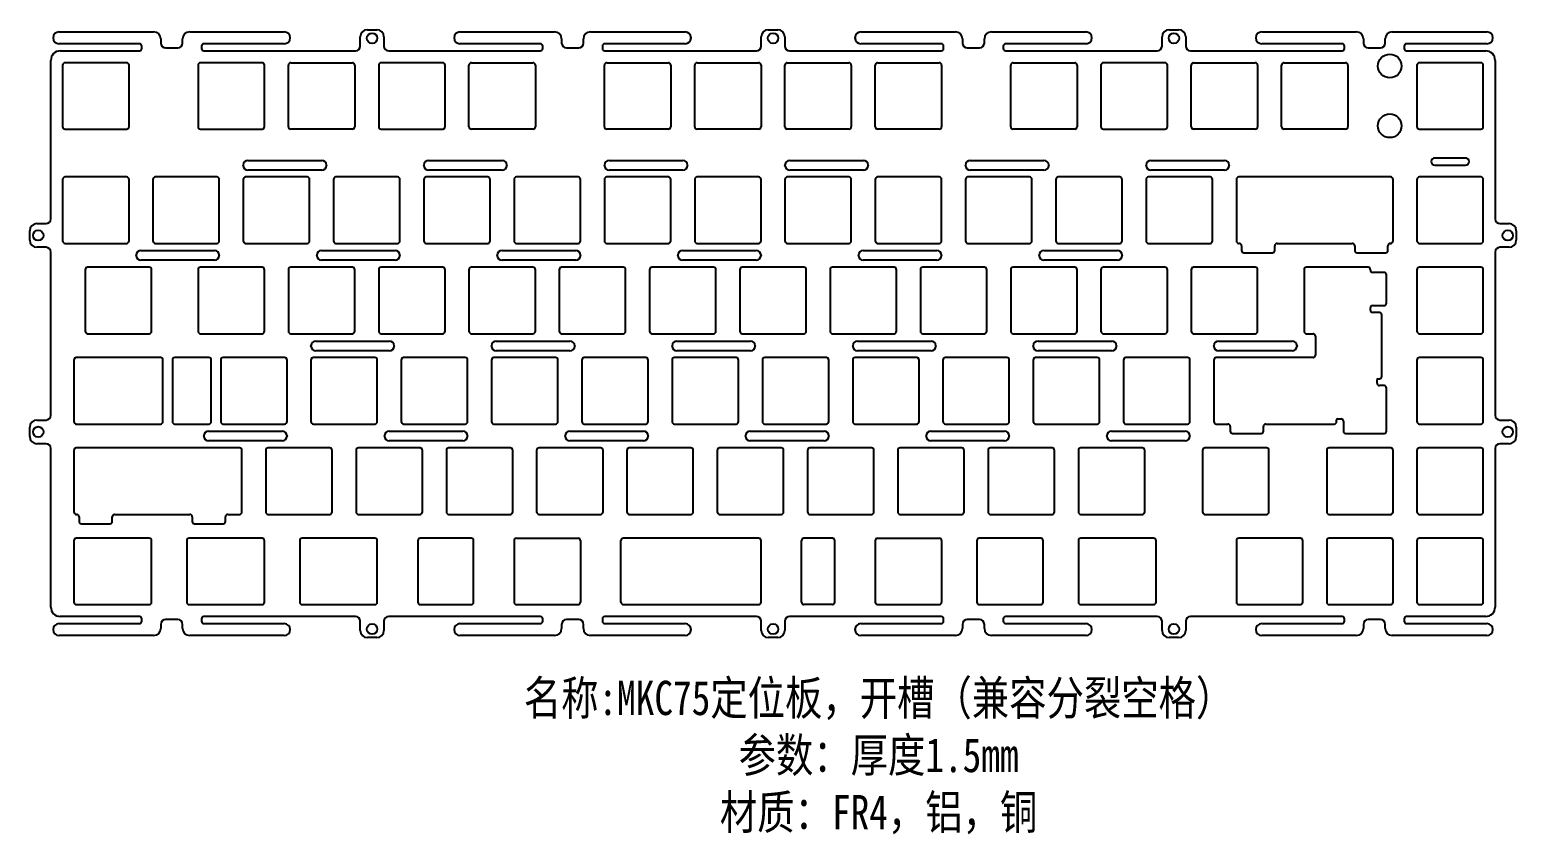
# Model space of a CAD drawing. Header units: millimetres. Extents: x 4335 to 4648, y -1671 to -1501.
import ezdxf

# ---------------------------------------------------------------- set-up
doc = ezdxf.new("R2010")
doc.units = ezdxf.units.MM
doc.layers.add('图框', color=7, linetype='Continuous')
doc.styles.add('宋体', font='', dxfattribs={"width": 0.8})
doc.styles.get('宋体').set_extended_font_data('SimSun')

msp = doc.modelspace()

# ---------------------------------------------------------------- linework, layer by layer
at = {"color": 7, "linetype": 'Continuous'}
for p, q in [((4340.88, -1501.95), (4360.83, -1501.95)), ((4368.43, -1501.95), (4388.38, -1501.95)), ((4405.92, -1501.5), (4407.92, -1501.5)), ((4425.46, -1501.95), (4445.41, -1501.95)), ((4453.01, -1501.95), (4472.96, -1501.95)), ((4490.51, -1501.5), (4492.51, -1501.5)), ((4510.05, -1501.95), (4530, -1501.95)), ((4537.6, -1501.95), (4557.55, -1501.95)), ((4575.09, -1501.5), (4577.09, -1501.5)), ((4594.63, -1501.95), (4614.58, -1501.95)), ((4622.18, -1501.95), (4642.13, -1501.95)), ((4357.83, -1504.45), (4340.88, -1504.45)), ((4358.33, -1505.45), (4358.33, -1504.95)), ((4362.33, -1503.45), (4362.33, -1504.3)), ((4363.33, -1505.3), (4365.93, -1505.3)), ((4366.93, -1504.3), (4366.93, -1503.45)), ((4370.93, -1504.95), (4370.93, -1505.45)), ((4388.38, -1504.45), (4371.43, -1504.45)), ((4404.42, -1504.95), (4404.42, -1503)), ((4409.42, -1503), (4409.42, -1504.95)), ((4442.41, -1504.45), (4425.46, -1504.45)), ((4442.91, -1505.45), (4442.91, -1504.95)), ((4446.91, -1503.45), (4446.91, -1504.3)), ((4447.91, -1505.3), (4450.51, -1505.3)), ((4451.51, -1504.3), (4451.51, -1503.45)), ((4455.51, -1504.95), (4455.51, -1505.45)), ((4472.96, -1504.45), (4456.01, -1504.45)), ((4489.01, -1504.95), (4489.01, -1503)), ((4494.01, -1503), (4494.01, -1504.95)), ((4527, -1504.45), (4510.05, -1504.45)), ((4527.5, -1505.45), (4527.5, -1504.95)), ((4531.5, -1503.45), (4531.5, -1504.3)), ((4532.5, -1505.3), (4535.1, -1505.3)), ((4536.1, -1504.3), (4536.1, -1503.45)), ((4540.1, -1504.95), (4540.1, -1505.45)), ((4557.55, -1504.45), (4540.6, -1504.45)), ((4573.59, -1504.95), (4573.59, -1503)), ((4578.59, -1503), (4578.59, -1504.95)), ((4611.58, -1504.45), (4594.63, -1504.45)), ((4612.08, -1505.45), (4612.08, -1504.95)), ((4616.08, -1503.45), (4616.08, -1504.3)), ((4617.08, -1505.3), (4619.68, -1505.3)), ((4620.68, -1504.3), (4620.68, -1503.45)), ((4624.68, -1504.95), (4624.68, -1505.45)), ((4642.13, -1504.45), (4625.18, -1504.45)), ((4339.13, -1541.38), (4339.13, -1507.95)), ((4341.13, -1505.95), (4357.83, -1505.95)), ((4355.13, -1508.45), (4342.13, -1508.45)), ((4383.71, -1508.45), (4370.71, -1508.45)), ((4371.43, -1505.95), (4403.42, -1505.95)), ((4389.76, -1508.45), (4402.76, -1508.45)), ((4421.81, -1508.45), (4408.81, -1508.45)), ((4410.42, -1505.95), (4442.41, -1505.95)), ((4427.86, -1508.45), (4440.86, -1508.45)), ((4456.01, -1505.95), (4488.01, -1505.95)), ((4456.43, -1508.45), (4469.43, -1508.45)), ((4475.48, -1508.45), (4488.48, -1508.45)), ((4494.53, -1508.45), (4507.53, -1508.45)), ((4495.01, -1505.95), (4527, -1505.95)), ((4513.58, -1508.45), (4526.58, -1508.45)), ((4540.6, -1505.95), (4572.59, -1505.95)), ((4542.16, -1508.45), (4555.16, -1508.45)), ((4574.21, -1508.45), (4561.21, -1508.45)), ((4579.59, -1505.95), (4611.58, -1505.95)), ((4580.26, -1508.45), (4593.26, -1508.45)), ((4599.31, -1508.45), (4612.31, -1508.45)), ((4625.18, -1505.95), (4641.88, -1505.95)), ((4640.88, -1508.45), (4627.88, -1508.45)), ((4643.88, -1507.95), (4643.88, -1541.38)), ((4341.63, -1508.95), (4341.63, -1521.95)), ((4355.63, -1521.95), (4355.63, -1508.95)), ((4370.21, -1508.95), (4370.21, -1521.95)), ((4384.21, -1521.95), (4384.21, -1508.95)), ((4389.26, -1521.95), (4389.26, -1508.95)), ((4403.26, -1508.95), (4403.26, -1521.95)), ((4408.31, -1508.95), (4408.31, -1521.95)), ((4422.31, -1521.95), (4422.31, -1508.95)), ((4427.36, -1521.95), (4427.36, -1508.95)), ((4441.36, -1508.95), (4441.36, -1521.95)), ((4455.93, -1521.95), (4455.93, -1508.95)), ((4469.93, -1508.95), (4469.93, -1521.95)), ((4474.98, -1521.95), (4474.98, -1508.95)), ((4488.98, -1508.95), (4488.98, -1521.95)), ((4494.03, -1521.95), (4494.03, -1508.95)), ((4508.03, -1508.95), (4508.03, -1521.95)), ((4513.08, -1521.95), (4513.08, -1508.95)), ((4527.08, -1508.95), (4527.08, -1521.95)), ((4541.66, -1521.95), (4541.66, -1508.95)), ((4555.66, -1508.95), (4555.66, -1521.95)), ((4560.71, -1508.95), (4560.71, -1521.95)), ((4574.71, -1521.95), (4574.71, -1508.95)), ((4579.76, -1521.95), (4579.76, -1508.95)), ((4593.76, -1508.95), (4593.76, -1521.95)), ((4598.81, -1521.95), (4598.81, -1508.95)), ((4612.81, -1508.95), (4612.81, -1521.95)), ((4627.38, -1508.95), (4627.38, -1521.95)), ((4641.38, -1521.95), (4641.38, -1508.95)), ((4342.13, -1522.45), (4355.13, -1522.45)), ((4370.71, -1522.45), (4383.71, -1522.45)), ((4402.76, -1522.45), (4389.76, -1522.45)), ((4408.81, -1522.45), (4421.81, -1522.45)), ((4440.86, -1522.45), (4427.86, -1522.45)), ((4469.43, -1522.45), (4456.43, -1522.45)), ((4488.48, -1522.45), (4475.48, -1522.45)), ((4507.53, -1522.45), (4494.53, -1522.45)), ((4526.58, -1522.45), (4513.58, -1522.45)), ((4555.16, -1522.45), (4542.16, -1522.45)), ((4561.21, -1522.45), (4574.21, -1522.45)), ((4593.26, -1522.45), (4580.26, -1522.45)), ((4612.31, -1522.45), (4599.31, -1522.45)), ((4627.88, -1522.45), (4640.88, -1522.45)), ((4637.63, -1528.55), (4631.13, -1528.55)), ((4631.13, -1530.05), (4637.63, -1530.05)), ((4341.63, -1533.05), (4341.63, -1546.05)), ((4355.13, -1532.55), (4342.13, -1532.55)), ((4355.63, -1546.05), (4355.63, -1533.05)), ((4360.68, -1533.05), (4360.68, -1546.05)), ((4374.18, -1532.55), (4361.18, -1532.55)), ((4374.68, -1546.05), (4374.68, -1533.05)), ((4379.73, -1533.05), (4379.73, -1546.05)), ((4393.23, -1532.55), (4380.23, -1532.55)), ((4393.73, -1546.05), (4393.73, -1533.05)), ((4398.78, -1533.05), (4398.78, -1546.05)), ((4412.28, -1532.55), (4399.28, -1532.55)), ((4412.78, -1546.05), (4412.78, -1533.05)), ((4417.83, -1533.05), (4417.83, -1546.05)), ((4431.33, -1532.55), (4418.33, -1532.55)), ((4431.83, -1546.05), (4431.83, -1533.05)), ((4436.88, -1533.05), (4436.88, -1546.05)), ((4450.38, -1532.55), (4437.38, -1532.55)), ((4450.88, -1546.05), (4450.88, -1533.05)), ((4455.93, -1533.05), (4455.93, -1546.05)), ((4469.43, -1532.55), (4456.43, -1532.55)), ((4469.93, -1546.05), (4469.93, -1533.05)), ((4474.98, -1533.05), (4474.98, -1546.05)), ((4488.48, -1532.55), (4475.48, -1532.55)), ((4488.98, -1546.05), (4488.98, -1533.05)), ((4494.03, -1533.05), (4494.03, -1546.05)), ((4507.53, -1532.55), (4494.53, -1532.55)), ((4508.03, -1546.05), (4508.03, -1533.05)), ((4513.08, -1533.05), (4513.08, -1546.05)), ((4526.58, -1532.55), (4513.58, -1532.55)), ((4527.08, -1546.05), (4527.08, -1533.05)), ((4532.13, -1533.05), (4532.13, -1546.05)), ((4545.63, -1532.55), (4532.63, -1532.55)), ((4546.13, -1546.05), (4546.13, -1533.05)), ((4551.18, -1533.05), (4551.18, -1546.05)), ((4564.68, -1532.55), (4551.68, -1532.55)), ((4565.18, -1546.05), (4565.18, -1533.05)), ((4570.23, -1533.05), (4570.23, -1546.05)), ((4583.73, -1532.55), (4570.73, -1532.55)), ((4584.23, -1546.05), (4584.23, -1533.05)), ((4589.28, -1533.05), (4589.28, -1546.05)), ((4621.83, -1532.55), (4589.78, -1532.55)), ((4622.33, -1546.05), (4622.33, -1533.05)), ((4627.38, -1533.05), (4627.38, -1546.05)), ((4640.88, -1532.55), (4627.88, -1532.55)), ((4641.38, -1546.05), (4641.38, -1533.05)), ((4336.18, -1542.38), (4338.13, -1542.38)), ((4644.88, -1542.38), (4646.83, -1542.38)), ((4334.68, -1545.88), (4334.68, -1543.88)), ((4648.33, -1543.88), (4648.33, -1545.88)), ((4338.13, -1547.38), (4336.18, -1547.38)), ((4339.13, -1582.81), (4339.13, -1548.38)), ((4342.13, -1546.55), (4355.13, -1546.55)), ((4361.18, -1546.55), (4374.18, -1546.55)), ((4380.23, -1546.55), (4393.23, -1546.55)), ((4399.28, -1546.55), (4412.28, -1546.55)), ((4418.33, -1546.55), (4431.33, -1546.55)), ((4437.38, -1546.55), (4450.38, -1546.55)), ((4456.43, -1546.55), (4469.43, -1546.55)), ((4475.48, -1546.55), (4488.48, -1546.55)), ((4494.53, -1546.55), (4507.53, -1546.55)), ((4513.58, -1546.55), (4526.58, -1546.55)), ((4532.63, -1546.55), (4545.63, -1546.55)), ((4551.68, -1546.55), (4564.68, -1546.55)), ((4570.73, -1546.55), (4583.73, -1546.55)), ((4589.78, -1546.55), (4589.87, -1546.55)), ((4590.37, -1547.05), (4590.37, -1548.05)), ((4590.87, -1548.55), (4596.87, -1548.55)), ((4597.37, -1548.05), (4597.37, -1547.05)), ((4597.87, -1546.55), (4613.74, -1546.55)), ((4614.24, -1547.05), (4614.24, -1548.05)), ((4614.74, -1548.55), (4620.74, -1548.55)), ((4621.24, -1548.05), (4621.24, -1547.05)), ((4621.74, -1546.55), (4621.83, -1546.55)), ((4627.88, -1546.55), (4640.88, -1546.55)), ((4643.88, -1548.38), (4643.88, -1582.81)), ((4646.83, -1547.38), (4644.88, -1547.38)), ((4346.39, -1552.1), (4346.39, -1565.1)), ((4359.89, -1551.6), (4346.89, -1551.6)), ((4360.39, -1565.1), (4360.39, -1552.1)), ((4370.21, -1552.1), (4370.21, -1565.1)), ((4383.71, -1551.6), (4370.71, -1551.6)), ((4384.21, -1565.1), (4384.21, -1552.1)), ((4389.26, -1552.1), (4389.26, -1565.1)), ((4402.76, -1551.6), (4389.76, -1551.6)), ((4403.26, -1565.1), (4403.26, -1552.1)), ((4408.31, -1552.1), (4408.31, -1565.1)), ((4421.81, -1551.6), (4408.81, -1551.6)), ((4422.31, -1565.1), (4422.31, -1552.1)), ((4427.36, -1552.1), (4427.36, -1565.1)), ((4440.86, -1551.6), (4427.86, -1551.6)), ((4441.36, -1565.1), (4441.36, -1552.1)), ((4446.41, -1552.1), (4446.41, -1565.1)), ((4459.91, -1551.6), (4446.91, -1551.6)), ((4460.41, -1565.1), (4460.41, -1552.1)), ((4465.46, -1552.1), (4465.46, -1565.1)), ((4478.96, -1551.6), (4465.96, -1551.6)), ((4479.46, -1565.1), (4479.46, -1552.1)), ((4484.51, -1552.1), (4484.51, -1565.1)), ((4498.01, -1551.6), (4485.01, -1551.6)), ((4498.51, -1565.1), (4498.51, -1552.1)), ((4503.56, -1552.1), (4503.56, -1565.1)), ((4517.06, -1551.6), (4504.06, -1551.6)), ((4517.56, -1565.1), (4517.56, -1552.1)), ((4522.61, -1552.1), (4522.61, -1565.1)), ((4536.11, -1551.6), (4523.11, -1551.6)), ((4536.61, -1565.1), (4536.61, -1552.1)), ((4541.66, -1552.1), (4541.66, -1565.1)), ((4555.16, -1551.6), (4542.16, -1551.6)), ((4555.66, -1565.1), (4555.66, -1552.1)), ((4560.71, -1552.1), (4560.71, -1565.1)), ((4574.21, -1551.6), (4561.21, -1551.6)), ((4574.71, -1565.1), (4574.71, -1552.1)), ((4579.76, -1552.1), (4579.76, -1565.1)), ((4593.26, -1551.6), (4580.26, -1551.6)), ((4593.76, -1565.1), (4593.76, -1552.1)), ((4603.57, -1552.1), (4603.57, -1565.1)), ((4617.07, -1551.6), (4604.07, -1551.6)), ((4617.57, -1552.18), (4617.57, -1552.1)), ((4627.38, -1552.1), (4627.38, -1565.1)), ((4640.88, -1551.6), (4627.88, -1551.6)), ((4641.38, -1565.1), (4641.38, -1552.1)), ((4620.45, -1552.68), (4618.07, -1552.68)), ((4620.95, -1559.18), (4620.95, -1553.18)), ((4617.57, -1560.62), (4617.57, -1560.18)), ((4618.07, -1559.68), (4620.45, -1559.68)), ((4619.45, -1561.12), (4618.07, -1561.12)), ((4619.95, -1574.62), (4619.95, -1561.62)), ((4346.89, -1565.6), (4359.89, -1565.6)), ((4370.71, -1565.6), (4383.71, -1565.6)), ((4389.76, -1565.6), (4402.76, -1565.6)), ((4408.81, -1565.6), (4421.81, -1565.6)), ((4427.86, -1565.6), (4440.86, -1565.6)), ((4446.91, -1565.6), (4459.91, -1565.6)), ((4465.96, -1565.6), (4478.96, -1565.6)), ((4485.01, -1565.6), (4498.01, -1565.6)), ((4504.06, -1565.6), (4517.06, -1565.6)), ((4523.11, -1565.6), (4536.11, -1565.6)), ((4542.16, -1565.6), (4555.16, -1565.6)), ((4561.21, -1565.6), (4574.21, -1565.6)), ((4580.26, -1565.6), (4593.26, -1565.6)), ((4604.07, -1565.6), (4605.45, -1565.6)), ((4605.95, -1566.1), (4605.95, -1570.15)), ((4627.88, -1565.6), (4640.88, -1565.6)), ((4344.01, -1571.15), (4344.01, -1584.15)), ((4362.27, -1570.65), (4344.51, -1570.65)), ((4362.77, -1584.15), (4362.77, -1571.15)), ((4364.77, -1571.15), (4364.77, -1584.15)), ((4372.47, -1570.65), (4365.27, -1570.65)), ((4372.97, -1584.15), (4372.97, -1571.15)), ((4374.97, -1571.15), (4374.97, -1584.15)), ((4388.47, -1570.65), (4375.47, -1570.65)), ((4388.97, -1584.15), (4388.97, -1571.15)), ((4394.02, -1571.15), (4394.02, -1584.15)), ((4407.52, -1570.65), (4394.52, -1570.65)), ((4408.02, -1584.15), (4408.02, -1571.15)), ((4413.07, -1571.15), (4413.07, -1584.15)), ((4426.57, -1570.65), (4413.57, -1570.65)), ((4427.07, -1584.15), (4427.07, -1571.15)), ((4432.12, -1571.15), (4432.12, -1584.15)), ((4445.62, -1570.65), (4432.62, -1570.65)), ((4446.12, -1584.15), (4446.12, -1571.15)), ((4451.17, -1571.15), (4451.17, -1584.15)), ((4464.67, -1570.65), (4451.67, -1570.65)), ((4465.17, -1584.15), (4465.17, -1571.15)), ((4470.22, -1571.15), (4470.22, -1584.15)), ((4483.72, -1570.65), (4470.72, -1570.65)), ((4484.22, -1584.15), (4484.22, -1571.15)), ((4489.27, -1571.15), (4489.27, -1584.15)), ((4502.77, -1570.65), (4489.77, -1570.65)), ((4503.27, -1584.15), (4503.27, -1571.15)), ((4508.32, -1571.15), (4508.32, -1584.15)), ((4521.82, -1570.65), (4508.82, -1570.65)), ((4522.32, -1584.15), (4522.32, -1571.15)), ((4527.37, -1571.15), (4527.37, -1584.15)), ((4540.87, -1570.65), (4527.87, -1570.65)), ((4541.37, -1584.15), (4541.37, -1571.15)), ((4546.42, -1571.15), (4546.42, -1584.15)), ((4559.92, -1570.65), (4546.92, -1570.65)), ((4560.42, -1584.15), (4560.42, -1571.15)), ((4565.47, -1571.15), (4565.47, -1584.15)), ((4578.97, -1570.65), (4565.97, -1570.65)), ((4579.47, -1584.15), (4579.47, -1571.15)), ((4584.52, -1571.15), (4584.52, -1584.15)), ((4605.45, -1570.65), (4585.02, -1570.65)), ((4627.38, -1571.15), (4627.38, -1584.15)), ((4640.88, -1570.65), (4627.88, -1570.65)), ((4641.38, -1584.15), (4641.38, -1571.15)), ((4618.95, -1576.06), (4618.95, -1575.32)), ((4619.15, -1575.12), (4619.45, -1575.12)), ((4620.45, -1576.56), (4619.45, -1576.56)), ((4620.95, -1586.15), (4620.95, -1577.06)), ((4336.18, -1583.81), (4338.13, -1583.81)), ((4610.42, -1584.15), (4610.42, -1583.76)), ((4610.62, -1583.56), (4611.36, -1583.56)), ((4644.88, -1583.81), (4646.83, -1583.81)), ((4334.68, -1587.31), (4334.68, -1585.31)), ((4344.51, -1584.65), (4362.27, -1584.65)), ((4365.27, -1584.65), (4372.47, -1584.65)), ((4375.47, -1584.65), (4388.47, -1584.65)), ((4394.52, -1584.65), (4407.52, -1584.65)), ((4413.57, -1584.65), (4426.57, -1584.65)), ((4432.62, -1584.65), (4445.62, -1584.65)), ((4451.67, -1584.65), (4464.67, -1584.65)), ((4470.72, -1584.65), (4483.72, -1584.65)), ((4489.77, -1584.65), (4502.77, -1584.65)), ((4508.82, -1584.65), (4521.82, -1584.65)), ((4527.87, -1584.65), (4540.87, -1584.65)), ((4546.92, -1584.65), (4559.92, -1584.65)), ((4565.97, -1584.65), (4578.97, -1584.65)), ((4585.02, -1584.65), (4587.49, -1584.65)), ((4587.99, -1585.15), (4587.99, -1586.15)), ((4588.49, -1586.65), (4594.49, -1586.65)), ((4594.99, -1586.15), (4594.99, -1585.15)), ((4595.49, -1584.65), (4609.92, -1584.65)), ((4611.86, -1584.06), (4611.86, -1586.15)), ((4612.36, -1586.65), (4620.45, -1586.65)), ((4627.88, -1584.65), (4640.88, -1584.65)), ((4648.33, -1585.31), (4648.33, -1587.31)), ((4338.13, -1588.81), (4336.18, -1588.81)), ((4339.13, -1623.25), (4339.13, -1589.81)), ((4344.01, -1590.2), (4344.01, -1603.2)), ((4378.94, -1589.7), (4344.51, -1589.7)), ((4379.44, -1603.2), (4379.44, -1590.2)), ((4384.49, -1590.2), (4384.49, -1603.2)), ((4397.99, -1589.7), (4384.99, -1589.7)), ((4398.49, -1603.2), (4398.49, -1590.2)), ((4403.54, -1590.2), (4403.54, -1603.2)), ((4417.04, -1589.7), (4404.04, -1589.7)), ((4417.54, -1603.2), (4417.54, -1590.2)), ((4422.59, -1590.2), (4422.59, -1603.2)), ((4436.09, -1589.7), (4423.09, -1589.7)), ((4436.59, -1603.2), (4436.59, -1590.2)), ((4441.64, -1590.2), (4441.64, -1603.2)), ((4455.14, -1589.7), (4442.14, -1589.7)), ((4455.64, -1603.2), (4455.64, -1590.2)), ((4460.69, -1590.2), (4460.69, -1603.2)), ((4474.19, -1589.7), (4461.19, -1589.7)), ((4474.69, -1603.2), (4474.69, -1590.2)), ((4479.74, -1590.2), (4479.74, -1603.2)), ((4493.24, -1589.7), (4480.24, -1589.7)), ((4493.74, -1603.2), (4493.74, -1590.2)), ((4498.79, -1590.2), (4498.79, -1603.2)), ((4512.29, -1589.7), (4499.29, -1589.7)), ((4512.79, -1603.2), (4512.79, -1590.2)), ((4517.84, -1590.2), (4517.84, -1603.2)), ((4531.34, -1589.7), (4518.34, -1589.7)), ((4531.84, -1603.2), (4531.84, -1590.2)), ((4536.89, -1590.2), (4536.89, -1603.2)), ((4550.39, -1589.7), (4537.39, -1589.7)), ((4550.89, -1603.2), (4550.89, -1590.2)), ((4555.94, -1590.2), (4555.94, -1603.2)), ((4569.44, -1589.7), (4556.44, -1589.7)), ((4569.94, -1603.2), (4569.94, -1590.2)), ((4582.14, -1590.2), (4582.14, -1603.2)), ((4595.64, -1589.7), (4582.64, -1589.7)), ((4596.14, -1603.2), (4596.14, -1590.2)), ((4608.33, -1590.2), (4608.33, -1603.2)), ((4621.83, -1589.7), (4608.83, -1589.7)), ((4622.33, -1603.2), (4622.33, -1590.2)), ((4627.38, -1590.2), (4627.38, -1603.2)), ((4640.88, -1589.7), (4627.88, -1589.7)), ((4641.38, -1603.2), (4641.38, -1590.2)), ((4643.88, -1589.81), (4643.88, -1623.25)), ((4646.83, -1588.81), (4644.88, -1588.81)), ((4344.51, -1603.7), (4344.6, -1603.7)), ((4345.1, -1604.2), (4345.1, -1605.2)), ((4345.6, -1605.7), (4351.6, -1605.7)), ((4352.1, -1605.2), (4352.1, -1604.2)), ((4352.6, -1603.7), (4368.48, -1603.7)), ((4368.98, -1604.2), (4368.98, -1605.2)), ((4369.48, -1605.7), (4375.48, -1605.7)), ((4375.98, -1605.2), (4375.98, -1604.2)), ((4376.48, -1603.7), (4378.94, -1603.7)), ((4384.99, -1603.7), (4397.99, -1603.7)), ((4404.04, -1603.7), (4417.04, -1603.7)), ((4423.09, -1603.7), (4436.09, -1603.7)), ((4442.14, -1603.7), (4455.14, -1603.7)), ((4461.19, -1603.7), (4474.19, -1603.7)), ((4480.24, -1603.7), (4493.24, -1603.7)), ((4499.29, -1603.7), (4512.29, -1603.7)), ((4518.34, -1603.7), (4531.34, -1603.7)), ((4537.39, -1603.7), (4550.39, -1603.7)), ((4556.44, -1603.7), (4569.44, -1603.7)), ((4582.64, -1603.7), (4595.64, -1603.7)), ((4608.83, -1603.7), (4621.83, -1603.7)), ((4627.88, -1603.7), (4640.88, -1603.7)), ((4359.89, -1608.75), (4344.51, -1608.75)), ((4383.71, -1608.75), (4368.32, -1608.75)), ((4407.52, -1608.75), (4392.14, -1608.75)), ((4427.83, -1608.75), (4417.07, -1608.75)), ((4488.48, -1608.75), (4459.93, -1608.75)), ((4535.13, -1608.75), (4535.01, -1608.75)), ((4548.01, -1608.75), (4535.13, -1608.75)), ((4571.82, -1608.75), (4556.44, -1608.75)), ((4602.78, -1608.75), (4589.78, -1608.75)), ((4621.83, -1608.75), (4608.83, -1608.75)), ((4640.88, -1608.75), (4627.88, -1608.75)), ((4344.01, -1609.25), (4344.01, -1622.25)), ((4360.39, -1622.25), (4360.39, -1609.25)), ((4367.82, -1609.25), (4367.82, -1622.25)), ((4384.21, -1622.25), (4384.21, -1609.25)), ((4391.64, -1609.25), (4391.64, -1622.25)), ((4408.02, -1622.25), (4408.02, -1609.25)), ((4416.57, -1609.25), (4416.57, -1622.25)), ((4428.33, -1622.25), (4428.33, -1609.25)), ((4488.98, -1622.25), (4488.98, -1609.25)), ((4534.51, -1609.25), (4534.51, -1622.25)), ((4548.51, -1622.25), (4548.51, -1609.25)), ((4555.94, -1609.25), (4555.94, -1622.25)), ((4572.32, -1622.25), (4572.32, -1609.25)), ((4589.28, -1609.25), (4589.28, -1622.25)), ((4603.28, -1622.25), (4603.28, -1609.25)), ((4608.33, -1609.25), (4608.33, -1622.25)), ((4622.33, -1622.25), (4622.33, -1609.25)), ((4627.38, -1609.25), (4627.38, -1622.25)), ((4641.38, -1622.25), (4641.38, -1609.25)), ((4344.51, -1622.75), (4359.89, -1622.75)), ((4368.32, -1622.75), (4383.71, -1622.75)), ((4392.14, -1622.75), (4407.52, -1622.75)), ((4417.07, -1622.75), (4427.83, -1622.75)), ((4459.93, -1622.75), (4488.48, -1622.75)), ((4535.01, -1622.75), (4548.01, -1622.75)), ((4556.44, -1622.75), (4571.82, -1622.75)), ((4589.78, -1622.75), (4602.78, -1622.75)), ((4608.83, -1622.75), (4621.83, -1622.75)), ((4627.88, -1622.75), (4640.88, -1622.75)), ((4340.88, -1626.75), (4357.83, -1626.75)), ((4357.83, -1625.25), (4341.13, -1625.25)), ((4358.33, -1626.25), (4358.33, -1625.75)), ((4362.33, -1626.9), (4362.33, -1627.75)), ((4365.93, -1625.9), (4363.33, -1625.9)), ((4366.93, -1627.75), (4366.93, -1626.9)), ((4370.93, -1625.75), (4370.93, -1626.25)), ((4403.42, -1625.25), (4371.43, -1625.25)), ((4371.43, -1626.75), (4388.38, -1626.75)), ((4404.42, -1628.2), (4404.42, -1626.25)), ((4409.42, -1626.25), (4409.42, -1628.2)), ((4442.41, -1625.25), (4410.42, -1625.25)), ((4425.46, -1626.75), (4442.41, -1626.75)), ((4442.91, -1626.25), (4442.91, -1625.75)), ((4446.91, -1626.9), (4446.91, -1627.75)), ((4450.51, -1625.9), (4447.91, -1625.9)), ((4451.51, -1627.75), (4451.51, -1626.9)), ((4455.51, -1625.75), (4455.51, -1626.25)), ((4488.01, -1625.25), (4456.01, -1625.25)), ((4456.01, -1626.75), (4472.96, -1626.75)), ((4489.01, -1628.2), (4489.01, -1626.25)), ((4494.01, -1626.25), (4494.01, -1628.2)), ((4527, -1625.25), (4495.01, -1625.25)), ((4510.05, -1626.75), (4527, -1626.75)), ((4527.5, -1626.25), (4527.5, -1625.75)), ((4531.5, -1626.9), (4531.5, -1627.75)), ((4535.1, -1625.9), (4532.5, -1625.9)), ((4536.1, -1627.75), (4536.1, -1626.9)), ((4540.1, -1625.75), (4540.1, -1626.25)), ((4572.59, -1625.25), (4540.6, -1625.25)), ((4540.6, -1626.75), (4557.55, -1626.75)), ((4573.59, -1628.2), (4573.59, -1626.25)), ((4578.59, -1626.25), (4578.59, -1628.2)), ((4611.58, -1625.25), (4579.59, -1625.25)), ((4594.63, -1626.75), (4611.58, -1626.75)), ((4612.08, -1626.25), (4612.08, -1625.75)), ((4616.08, -1626.9), (4616.08, -1627.75)), ((4619.68, -1625.9), (4617.08, -1625.9)), ((4620.68, -1627.75), (4620.68, -1626.9)), ((4624.68, -1625.75), (4624.68, -1626.25)), ((4641.88, -1625.25), (4625.18, -1625.25)), ((4625.18, -1626.75), (4642.13, -1626.75)), ((4360.83, -1629.25), (4340.88, -1629.25)), ((4388.38, -1629.25), (4368.43, -1629.25)), ((4407.92, -1629.7), (4405.92, -1629.7)), ((4445.41, -1629.25), (4425.46, -1629.25)), ((4472.96, -1629.25), (4453.01, -1629.25)), ((4492.51, -1629.7), (4490.51, -1629.7)), ((4530, -1629.25), (4510.05, -1629.25)), ((4557.55, -1629.25), (4537.6, -1629.25)), ((4577.09, -1629.7), (4575.09, -1629.7)), ((4614.58, -1629.25), (4594.63, -1629.25)), ((4642.13, -1629.25), (4622.18, -1629.25))]:
    msp.add_line(p, q, dxfattribs=at)
at = {"color": 2, "linetype": 'Continuous'}
for p, q in [((4379.73, -1530.1), (4379.73, -1530.05)), ((4380.73, -1529.05), (4396.28, -1529.05)), ((4397.28, -1530.05), (4397.28, -1530.1)), ((4417.83, -1530.1), (4417.83, -1530.05)), ((4418.83, -1529.05), (4434.38, -1529.05)), ((4435.38, -1530.05), (4435.38, -1530.1)), ((4455.93, -1530.1), (4455.93, -1530.05)), ((4456.93, -1529.05), (4472.48, -1529.05)), ((4473.48, -1530.05), (4473.48, -1530.1)), ((4494.03, -1530.1), (4494.03, -1530.05)), ((4495.03, -1529.05), (4510.58, -1529.05)), ((4511.58, -1530.05), (4511.58, -1530.1)), ((4532.13, -1530.1), (4532.13, -1530.05)), ((4533.13, -1529.05), (4548.68, -1529.05)), ((4549.68, -1530.05), (4549.68, -1530.1)), ((4570.23, -1530.1), (4570.23, -1530.05)), ((4571.23, -1529.05), (4586.78, -1529.05)), ((4587.78, -1530.05), (4587.78, -1530.1)), ((4396.28, -1531.1), (4380.73, -1531.1)), ((4434.38, -1531.1), (4418.83, -1531.1)), ((4472.48, -1531.1), (4456.93, -1531.1)), ((4510.58, -1531.1), (4495.03, -1531.1)), ((4548.68, -1531.1), (4533.13, -1531.1)), ((4586.78, -1531.1), (4571.23, -1531.1)), ((4357.13, -1549.1), (4357.13, -1549.05)), ((4358.13, -1548.05), (4373.68, -1548.05)), ((4374.68, -1549.05), (4374.68, -1549.1)), ((4395.23, -1549.1), (4395.23, -1549.05)), ((4396.23, -1548.05), (4411.78, -1548.05)), ((4412.78, -1549.05), (4412.78, -1549.1)), ((4433.33, -1549.1), (4433.33, -1549.05)), ((4434.33, -1548.05), (4449.88, -1548.05)), ((4450.88, -1549.05), (4450.88, -1549.1)), ((4471.43, -1549.1), (4471.43, -1549.05)), ((4472.43, -1548.05), (4487.98, -1548.05)), ((4488.98, -1549.05), (4488.98, -1549.1)), ((4509.53, -1549.1), (4509.53, -1549.05)), ((4510.53, -1548.05), (4526.08, -1548.05)), ((4527.08, -1549.05), (4527.08, -1549.1)), ((4547.63, -1549.1), (4547.63, -1549.05)), ((4548.63, -1548.05), (4564.18, -1548.05)), ((4565.18, -1549.05), (4565.18, -1549.1)), ((4373.68, -1550.1), (4358.13, -1550.1)), ((4411.78, -1550.1), (4396.23, -1550.1)), ((4449.88, -1550.1), (4434.33, -1550.1)), ((4487.98, -1550.1), (4472.43, -1550.1)), ((4526.08, -1550.1), (4510.53, -1550.1)), ((4564.18, -1550.1), (4548.63, -1550.1)), ((4394.02, -1568.2), (4394.02, -1568.15)), ((4395.02, -1567.15), (4410.57, -1567.15)), ((4411.57, -1568.15), (4411.57, -1568.2)), ((4432.12, -1568.2), (4432.12, -1568.15)), ((4433.12, -1567.15), (4448.67, -1567.15)), ((4449.67, -1568.15), (4449.67, -1568.2)), ((4470.22, -1568.2), (4470.22, -1568.15)), ((4471.22, -1567.15), (4486.77, -1567.15)), ((4487.77, -1568.15), (4487.77, -1568.2)), ((4508.32, -1568.2), (4508.32, -1568.15)), ((4509.32, -1567.15), (4524.87, -1567.15)), ((4525.87, -1568.15), (4525.87, -1568.2)), ((4546.42, -1568.2), (4546.42, -1568.15)), ((4547.42, -1567.15), (4562.97, -1567.15)), ((4563.97, -1568.15), (4563.97, -1568.2)), ((4584.52, -1568.2), (4584.52, -1568.15)), ((4585.52, -1567.15), (4601.07, -1567.15)), ((4602.07, -1568.15), (4602.07, -1568.2)), ((4410.57, -1569.2), (4395.02, -1569.2)), ((4448.67, -1569.2), (4433.12, -1569.2)), ((4486.77, -1569.2), (4471.22, -1569.2)), ((4524.87, -1569.2), (4509.32, -1569.2)), ((4562.97, -1569.2), (4547.42, -1569.2)), ((4601.07, -1569.2), (4585.52, -1569.2)), ((4372.42, -1586.15), (4387.97, -1586.15)), ((4410.52, -1586.15), (4426.07, -1586.15)), ((4448.62, -1586.15), (4464.17, -1586.15)), ((4486.72, -1586.15), (4502.27, -1586.15)), ((4524.82, -1586.15), (4540.37, -1586.15)), ((4562.92, -1586.15), (4578.47, -1586.15)), ((4371.42, -1587.2), (4371.42, -1587.15)), ((4387.97, -1588.2), (4372.42, -1588.2)), ((4388.97, -1587.15), (4388.97, -1587.2)), ((4409.52, -1587.2), (4409.52, -1587.15)), ((4426.07, -1588.2), (4410.52, -1588.2)), ((4427.07, -1587.15), (4427.07, -1587.2)), ((4447.62, -1587.2), (4447.62, -1587.15)), ((4464.17, -1588.2), (4448.62, -1588.2)), ((4465.17, -1587.15), (4465.17, -1587.2)), ((4485.72, -1587.2), (4485.72, -1587.15)), ((4502.27, -1588.2), (4486.72, -1588.2)), ((4503.27, -1587.15), (4503.27, -1587.2)), ((4523.82, -1587.2), (4523.82, -1587.15)), ((4540.37, -1588.2), (4524.82, -1588.2)), ((4541.37, -1587.15), (4541.37, -1587.2)), ((4561.92, -1587.2), (4561.92, -1587.15)), ((4578.47, -1588.2), (4562.92, -1588.2)), ((4579.47, -1587.15), (4579.47, -1587.2))]:
    msp.add_line(p, q, dxfattribs=at)
at = {"color": 1}
for p, q in [((4437.38, -1608.75), (4450.38, -1608.75)), ((4504.03, -1608.75), (4498.03, -1608.75)), ((4513.58, -1608.75), (4526.58, -1608.75)), ((4436.88, -1609.25), (4436.88, -1622.25)), ((4450.88, -1609.25), (4450.88, -1622.25)), ((4459.43, -1622.25), (4459.43, -1609.25)), ((4497.53, -1622.25), (4497.53, -1609.25)), ((4504.53, -1622.25), (4504.53, -1609.25)), ((4513.08, -1609.25), (4513.08, -1622.25)), ((4527.08, -1609.25), (4527.08, -1622.25)), ((4437.38, -1622.75), (4450.38, -1622.75)), ((4504.03, -1622.75), (4498.03, -1622.75)), ((4513.58, -1622.75), (4526.58, -1622.75))]:
    msp.add_line(p, q, dxfattribs=at)
at = {"color": 7, "linetype": 'Continuous'}
for centre, radius in [((4406.92, -1503.3), 1.1), ((4491.51, -1503.3), 1.1), ((4576.09, -1503.3), 1.1), ((4621.63, -1509.15), 2.5), ((4621.63, -1521.75), 2.5), ((4336.48, -1544.88), 1.1), ((4646.53, -1544.88), 1.1), ((4336.48, -1586.31), 1.1), ((4646.53, -1586.31), 1.1), ((4406.92, -1627.9), 1.1), ((4491.51, -1627.9), 1.1), ((4576.09, -1627.9), 1.1)]:
    msp.add_circle(centre, radius, dxfattribs=at)
for centre, radius, start, end in [((4340.88, -1503.2), 1.25, 90, 270), ((4360.83, -1503.45), 1.5, 0, 90), ((4368.43, -1503.45), 1.5, 90, 180), ((4388.38, -1503.2), 1.25, 270, 90), ((4405.92, -1503), 1.5, 90, 180), ((4407.92, -1503), 1.5, 0, 90), ((4425.46, -1503.2), 1.25, 90, 270), ((4445.41, -1503.45), 1.5, 0, 90), ((4453.01, -1503.45), 1.5, 90, 180), ((4472.96, -1503.2), 1.25, 270, 90), ((4490.51, -1503), 1.5, 90, 180), ((4492.51, -1503), 1.5, 0, 90), ((4510.05, -1503.2), 1.25, 90, 270), ((4530, -1503.45), 1.5, 0, 90), ((4537.6, -1503.45), 1.5, 90, 180), ((4557.55, -1503.2), 1.25, 270, 90), ((4575.09, -1503), 1.5, 90, 180), ((4577.09, -1503), 1.5, 0, 90), ((4594.63, -1503.2), 1.25, 90, 270), ((4614.58, -1503.45), 1.5, 0, 90), ((4622.18, -1503.45), 1.5, 90, 180), ((4642.13, -1503.2), 1.25, 270, 90), ((4357.83, -1504.95), 0.5, 0, 90), ((4357.83, -1505.45), 0.5, 270, 0), ((4363.33, -1504.3), 1, 180, 270), ((4365.93, -1504.3), 1, 270, 0), ((4371.43, -1504.95), 0.5, 90, 180), ((4371.43, -1505.45), 0.5, 180, 270), ((4403.42, -1504.95), 1, 270, 0), ((4410.42, -1504.95), 1, 180, 270), ((4442.41, -1504.95), 0.5, 0, 90), ((4442.41, -1505.45), 0.5, 270, 0), ((4447.91, -1504.3), 1, 180, 270), ((4450.51, -1504.3), 1, 270, 0), ((4456.01, -1504.95), 0.5, 90, 180), ((4456.01, -1505.45), 0.5, 180, 270), ((4488.01, -1504.95), 1, 270, 0), ((4495.01, -1504.95), 1, 180, 270), ((4527, -1504.95), 0.5, 0, 90), ((4527, -1505.45), 0.5, 270, 0), ((4532.5, -1504.3), 1, 180, 270), ((4535.1, -1504.3), 1, 270, 0), ((4540.6, -1504.95), 0.5, 90, 180), ((4540.6, -1505.45), 0.5, 180, 270), ((4572.59, -1504.95), 1, 270, 0), ((4579.59, -1504.95), 1, 180, 270), ((4611.58, -1504.95), 0.5, 0, 90), ((4611.58, -1505.45), 0.5, 270, 0), ((4617.08, -1504.3), 1, 180, 270), ((4619.68, -1504.3), 1, 270, 0), ((4625.18, -1504.95), 0.5, 90, 180), ((4625.18, -1505.45), 0.5, 180, 270), ((4341.13, -1507.95), 2, 90, 180), ((4342.13, -1508.95), 0.5, 90, 180), ((4355.13, -1508.95), 0.5, 0, 90), ((4370.71, -1508.95), 0.5, 90, 180), ((4383.71, -1508.95), 0.5, 0, 90), ((4389.76, -1508.95), 0.5, 90, 180), ((4402.76, -1508.95), 0.5, 0, 90), ((4408.81, -1508.95), 0.5, 90, 180), ((4421.81, -1508.95), 0.5, 0, 90), ((4427.86, -1508.95), 0.5, 90, 180), ((4440.86, -1508.95), 0.5, 0, 90), ((4456.43, -1508.95), 0.5, 90, 180), ((4469.43, -1508.95), 0.5, 0, 90), ((4475.48, -1508.95), 0.5, 90, 180), ((4488.48, -1508.95), 0.5, 0, 90), ((4494.53, -1508.95), 0.5, 90, 180), ((4507.53, -1508.95), 0.5, 0, 90), ((4513.58, -1508.95), 0.5, 90, 180), ((4526.58, -1508.95), 0.5, 0, 90), ((4542.16, -1508.95), 0.5, 90, 180), ((4555.16, -1508.95), 0.5, 0, 90), ((4561.21, -1508.95), 0.5, 90, 180), ((4574.21, -1508.95), 0.5, 0, 90), ((4580.26, -1508.95), 0.5, 90, 180), ((4593.26, -1508.95), 0.5, 0, 90), ((4599.31, -1508.95), 0.5, 90, 180), ((4612.31, -1508.95), 0.5, 0, 90), ((4627.88, -1508.95), 0.5, 90, 180), ((4640.88, -1508.95), 0.5, 0, 90), ((4641.88, -1507.95), 2, 0, 90), ((4342.13, -1521.95), 0.5, 180, 270), ((4355.13, -1521.95), 0.5, 270, 0), ((4370.71, -1521.95), 0.5, 180, 270), ((4383.71, -1521.95), 0.5, 270, 0), ((4389.76, -1521.95), 0.5, 180, 270), ((4402.76, -1521.95), 0.5, 270, 0), ((4408.81, -1521.95), 0.5, 180, 270), ((4421.81, -1521.95), 0.5, 270, 0), ((4427.86, -1521.95), 0.5, 180, 270), ((4440.86, -1521.95), 0.5, 270, 0), ((4456.43, -1521.95), 0.5, 180, 270), ((4469.43, -1521.95), 0.5, 270, 0), ((4475.48, -1521.95), 0.5, 180, 270), ((4488.48, -1521.95), 0.5, 270, 0), ((4494.53, -1521.95), 0.5, 180, 270), ((4507.53, -1521.95), 0.5, 270, 0), ((4513.58, -1521.95), 0.5, 180, 270), ((4526.58, -1521.95), 0.5, 270, 0), ((4542.16, -1521.95), 0.5, 180, 270), ((4555.16, -1521.95), 0.5, 270, 0), ((4561.21, -1521.95), 0.5, 180, 270), ((4574.21, -1521.95), 0.5, 270, 0), ((4580.26, -1521.95), 0.5, 180, 270), ((4593.26, -1521.95), 0.5, 270, 0), ((4599.31, -1521.95), 0.5, 180, 270), ((4612.31, -1521.95), 0.5, 270, 0), ((4627.88, -1521.95), 0.5, 180, 270), ((4640.88, -1521.95), 0.5, 270, 0), ((4631.13, -1529.3), 0.75, 90, 270), ((4637.63, -1529.3), 0.75, 270, 90), ((4342.13, -1533.05), 0.5, 90, 180), ((4355.13, -1533.05), 0.5, 0, 90), ((4361.18, -1533.05), 0.5, 90, 180), ((4374.18, -1533.05), 0.5, 0, 90), ((4380.23, -1533.05), 0.5, 90, 180), ((4393.23, -1533.05), 0.5, 0, 90), ((4399.28, -1533.05), 0.5, 90, 180), ((4412.28, -1533.05), 0.5, 0, 90), ((4418.33, -1533.05), 0.5, 90, 180), ((4431.33, -1533.05), 0.5, 0, 90), ((4437.38, -1533.05), 0.5, 90, 180), ((4450.38, -1533.05), 0.5, 0, 90), ((4456.43, -1533.05), 0.5, 90, 180), ((4469.43, -1533.05), 0.5, 0, 90), ((4475.48, -1533.05), 0.5, 90, 180), ((4488.48, -1533.05), 0.5, 0, 90), ((4494.53, -1533.05), 0.5, 90, 180), ((4507.53, -1533.05), 0.5, 0, 90), ((4513.58, -1533.05), 0.5, 90, 180), ((4526.58, -1533.05), 0.5, 0, 90), ((4532.63, -1533.05), 0.5, 90, 180), ((4545.63, -1533.05), 0.5, 0, 90), ((4551.68, -1533.05), 0.5, 90, 180), ((4564.68, -1533.05), 0.5, 0, 90), ((4570.73, -1533.05), 0.5, 90, 180), ((4583.73, -1533.05), 0.5, 0, 90), ((4589.78, -1533.05), 0.5, 90, 180), ((4621.83, -1533.05), 0.5, 0, 90), ((4627.88, -1533.05), 0.5, 90, 180), ((4640.88, -1533.05), 0.5, 0, 90), ((4336.18, -1543.88), 1.5, 90, 180), ((4338.13, -1541.38), 1, 270, 0), ((4644.88, -1541.38), 1, 180, 270), ((4646.83, -1543.88), 1.5, 0, 90), ((4336.18, -1545.88), 1.5, 180, 270), ((4342.13, -1546.05), 0.5, 180, 270), ((4355.13, -1546.05), 0.5, 270, 0), ((4361.18, -1546.05), 0.5, 180, 270), ((4374.18, -1546.05), 0.5, 270, 0), ((4380.23, -1546.05), 0.5, 180, 270), ((4393.23, -1546.05), 0.5, 270, 0), ((4399.28, -1546.05), 0.5, 180, 270), ((4412.28, -1546.05), 0.5, 270, 0), ((4418.33, -1546.05), 0.5, 180, 270), ((4431.33, -1546.05), 0.5, 270, 0), ((4437.38, -1546.05), 0.5, 180, 270), ((4450.38, -1546.05), 0.5, 270, 0), ((4456.43, -1546.05), 0.5, 180, 270), ((4469.43, -1546.05), 0.5, 270, 0), ((4475.48, -1546.05), 0.5, 180, 270), ((4488.48, -1546.05), 0.5, 270, 0), ((4494.53, -1546.05), 0.5, 180, 270), ((4507.53, -1546.05), 0.5, 270, 0), ((4513.58, -1546.05), 0.5, 180, 270), ((4526.58, -1546.05), 0.5, 270, 0), ((4532.63, -1546.05), 0.5, 180, 270), ((4545.63, -1546.05), 0.5, 270, 0), ((4551.68, -1546.05), 0.5, 180, 270), ((4564.68, -1546.05), 0.5, 270, 0), ((4570.73, -1546.05), 0.5, 180, 270), ((4583.73, -1546.05), 0.5, 270, 0), ((4589.78, -1546.05), 0.5, 180, 270), ((4621.83, -1546.05), 0.5, 270, 0), ((4627.88, -1546.05), 0.5, 180, 270), ((4640.88, -1546.05), 0.5, 270, 0), ((4646.83, -1545.88), 1.5, 270, 0), ((4338.13, -1548.38), 1, 0, 90), ((4589.87, -1547.05), 0.5, 0, 90), ((4590.87, -1548.05), 0.5, 180, 270), ((4596.87, -1548.05), 0.5, 270, 360), ((4597.87, -1547.05), 0.5, 90, 180), ((4613.74, -1547.05), 0.5, 0, 90), ((4614.74, -1548.05), 0.5, 180, 270), ((4620.74, -1548.05), 0.5, 270, 0), ((4621.74, -1547.05), 0.5, 90, 180), ((4644.88, -1548.38), 1, 90, 180), ((4346.89, -1552.1), 0.5, 90, 180), ((4359.89, -1552.1), 0.5, 0, 90), ((4370.71, -1552.1), 0.5, 90, 180), ((4383.71, -1552.1), 0.5, 0, 90), ((4389.76, -1552.1), 0.5, 90, 180), ((4402.76, -1552.1), 0.5, 0, 90), ((4408.81, -1552.1), 0.5, 90, 180), ((4421.81, -1552.1), 0.5, 0, 90), ((4427.86, -1552.1), 0.5, 90, 180), ((4440.86, -1552.1), 0.5, 0, 90), ((4446.91, -1552.1), 0.5, 90, 180), ((4459.91, -1552.1), 0.5, 0, 90), ((4465.96, -1552.1), 0.5, 90, 180), ((4478.96, -1552.1), 0.5, 0, 90), ((4485.01, -1552.1), 0.5, 90, 180), ((4498.01, -1552.1), 0.5, 0, 90), ((4504.06, -1552.1), 0.5, 90, 180), ((4517.06, -1552.1), 0.5, 0, 90), ((4523.11, -1552.1), 0.5, 90, 180), ((4536.11, -1552.1), 0.5, 0, 90), ((4542.16, -1552.1), 0.5, 90, 180), ((4555.16, -1552.1), 0.5, 0, 90), ((4561.21, -1552.1), 0.5, 90, 180), ((4574.21, -1552.1), 0.5, 0, 90), ((4580.26, -1552.1), 0.5, 90, 180), ((4593.26, -1552.1), 0.5, 0, 90), ((4604.07, -1552.1), 0.5, 90, 180), ((4617.07, -1552.1), 0.5, 0, 90), ((4618.07, -1552.18), 0.5, 180, 270), ((4627.88, -1552.1), 0.5, 90, 180), ((4640.88, -1552.1), 0.5, 0, 90), ((4620.45, -1553.18), 0.5, 0, 90), ((4618.07, -1560.18), 0.5, 90, 180), ((4618.07, -1560.62), 0.5, 180, 270), ((4619.45, -1561.62), 0.5, 0, 90), ((4620.45, -1559.18), 0.5, 270, 0), ((4346.89, -1565.1), 0.5, 180, 270), ((4359.89, -1565.1), 0.5, 270, 0), ((4370.71, -1565.1), 0.5, 180, 270), ((4383.71, -1565.1), 0.5, 270, 0), ((4389.76, -1565.1), 0.5, 180, 270), ((4402.76, -1565.1), 0.5, 270, 0), ((4408.81, -1565.1), 0.5, 180, 270), ((4421.81, -1565.1), 0.5, 270, 0), ((4427.86, -1565.1), 0.5, 180, 270), ((4440.86, -1565.1), 0.5, 270, 0), ((4446.91, -1565.1), 0.5, 180, 270), ((4459.91, -1565.1), 0.5, 270, 0), ((4465.96, -1565.1), 0.5, 180, 270), ((4478.96, -1565.1), 0.5, 270, 0), ((4485.01, -1565.1), 0.5, 180, 270), ((4498.01, -1565.1), 0.5, 270, 0), ((4504.06, -1565.1), 0.5, 180, 270), ((4517.06, -1565.1), 0.5, 270, 0), ((4523.11, -1565.1), 0.5, 180, 270), ((4536.11, -1565.1), 0.5, 270, 0), ((4542.16, -1565.1), 0.5, 180, 270), ((4555.16, -1565.1), 0.5, 270, 0), ((4561.21, -1565.1), 0.5, 180, 270), ((4574.21, -1565.1), 0.5, 270, 0), ((4580.26, -1565.1), 0.5, 180, 270), ((4593.26, -1565.1), 0.5, 270, 0), ((4604.07, -1565.1), 0.5, 180, 270), ((4627.88, -1565.1), 0.5, 180, 270), ((4640.88, -1565.1), 0.5, 270, 0), ((4605.45, -1566.1), 0.5, 0, 90), ((4344.51, -1571.15), 0.5, 90, 180), ((4362.27, -1571.15), 0.5, 0, 90), ((4365.27, -1571.15), 0.5, 90, 180), ((4372.47, -1571.15), 0.5, 0, 90), ((4375.47, -1571.15), 0.5, 90, 180), ((4388.47, -1571.15), 0.5, 0, 90), ((4394.52, -1571.15), 0.5, 90, 180), ((4407.52, -1571.15), 0.5, 0, 90), ((4413.57, -1571.15), 0.5, 90, 180), ((4426.57, -1571.15), 0.5, 0, 90), ((4432.62, -1571.15), 0.5, 90, 180), ((4445.62, -1571.15), 0.5, 0, 90), ((4451.67, -1571.15), 0.5, 90, 180), ((4464.67, -1571.15), 0.5, 0, 90), ((4470.72, -1571.15), 0.5, 90, 180), ((4483.72, -1571.15), 0.5, 0, 90), ((4489.77, -1571.15), 0.5, 90, 180), ((4502.77, -1571.15), 0.5, 0, 90), ((4508.82, -1571.15), 0.5, 90, 180), ((4521.82, -1571.15), 0.5, 0, 90), ((4527.87, -1571.15), 0.5, 90, 180), ((4540.87, -1571.15), 0.5, 0, 90), ((4546.92, -1571.15), 0.5, 90, 180), ((4559.92, -1571.15), 0.5, 0, 90), ((4565.97, -1571.15), 0.5, 90, 180), ((4578.97, -1571.15), 0.5, 0, 90), ((4585.02, -1571.15), 0.5, 90, 180), ((4605.45, -1570.15), 0.5, 270, 0), ((4627.88, -1571.15), 0.5, 90, 180), ((4640.88, -1571.15), 0.5, 0, 90), ((4619.15, -1575.32), 0.2, 90, 180), ((4619.45, -1576.06), 0.5, 180, 270), ((4619.45, -1574.62), 0.5, 270, 0), ((4620.45, -1577.06), 0.5, 0, 90), ((4336.18, -1585.31), 1.5, 90, 180), ((4338.13, -1582.81), 1, 270, 0), ((4610.62, -1583.76), 0.2, 90, 180), ((4611.36, -1584.06), 0.5, 0, 90), ((4644.88, -1582.81), 1, 180, 270), ((4646.83, -1585.31), 1.5, 0, 90), ((4344.51, -1584.15), 0.5, 180, 270), ((4362.27, -1584.15), 0.5, 270, 0), ((4365.27, -1584.15), 0.5, 180, 270), ((4372.47, -1584.15), 0.5, 270, 0), ((4375.47, -1584.15), 0.5, 180, 270), ((4388.47, -1584.15), 0.5, 270, 0), ((4394.52, -1584.15), 0.5, 180, 270), ((4407.52, -1584.15), 0.5, 270, 0), ((4413.57, -1584.15), 0.5, 180, 270), ((4426.57, -1584.15), 0.5, 270, 0), ((4432.62, -1584.15), 0.5, 180, 270), ((4445.62, -1584.15), 0.5, 270, 0), ((4451.67, -1584.15), 0.5, 180, 270), ((4464.67, -1584.15), 0.5, 270, 0), ((4470.72, -1584.15), 0.5, 180, 270), ((4483.72, -1584.15), 0.5, 270, 0), ((4489.77, -1584.15), 0.5, 180, 270), ((4502.77, -1584.15), 0.5, 270, 0), ((4508.82, -1584.15), 0.5, 180, 270), ((4521.82, -1584.15), 0.5, 270, 0), ((4527.87, -1584.15), 0.5, 180, 270), ((4540.87, -1584.15), 0.5, 270, 0), ((4546.92, -1584.15), 0.5, 180, 270), ((4559.92, -1584.15), 0.5, 270, 0), ((4565.97, -1584.15), 0.5, 180, 270), ((4578.97, -1584.15), 0.5, 270, 0), ((4585.02, -1584.15), 0.5, 180, 270), ((4587.49, -1585.15), 0.5, 0, 90), ((4588.49, -1586.15), 0.5, 180, 270), ((4594.49, -1586.15), 0.5, 270, 0), ((4595.49, -1585.15), 0.5, 90, 180), ((4609.92, -1584.15), 0.5, 270, 0), ((4612.36, -1586.15), 0.5, 180, 270), ((4620.45, -1586.15), 0.5, 270, 0), ((4627.88, -1584.15), 0.5, 180, 270), ((4640.88, -1584.15), 0.5, 270, 0), ((4336.18, -1587.31), 1.5, 180, 270), ((4338.13, -1589.81), 1, 0, 90), ((4344.51, -1590.2), 0.5, 90, 180), ((4378.94, -1590.2), 0.5, 0, 90), ((4384.99, -1590.2), 0.5, 90, 180), ((4397.99, -1590.2), 0.5, 0, 90), ((4404.04, -1590.2), 0.5, 90, 180), ((4417.04, -1590.2), 0.5, 0, 90), ((4423.09, -1590.2), 0.5, 90, 180), ((4436.09, -1590.2), 0.5, 0, 90), ((4442.14, -1590.2), 0.5, 90, 180), ((4455.14, -1590.2), 0.5, 0, 90), ((4461.19, -1590.2), 0.5, 90, 180), ((4474.19, -1590.2), 0.5, 0, 90), ((4480.24, -1590.2), 0.5, 90, 180), ((4493.24, -1590.2), 0.5, 0, 90), ((4499.29, -1590.2), 0.5, 90, 180), ((4512.29, -1590.2), 0.5, 0, 90), ((4518.34, -1590.2), 0.5, 90, 180), ((4531.34, -1590.2), 0.5, 0, 90), ((4537.39, -1590.2), 0.5, 90, 180), ((4550.39, -1590.2), 0.5, 0, 90), ((4556.44, -1590.2), 0.5, 90, 180), ((4569.44, -1590.2), 0.5, 0, 90), ((4582.64, -1590.2), 0.5, 90, 180), ((4595.64, -1590.2), 0.5, 0, 90), ((4608.83, -1590.2), 0.5, 90, 180), ((4621.83, -1590.2), 0.5, 0, 90), ((4627.88, -1590.2), 0.5, 90, 180), ((4640.88, -1590.2), 0.5, 0, 90), ((4644.88, -1589.81), 1, 90, 180), ((4646.83, -1587.31), 1.5, 270, 0), ((4344.51, -1603.2), 0.5, 180, 270), ((4344.6, -1604.2), 0.5, 0, 90), ((4345.6, -1605.2), 0.5, 180, 270), ((4351.6, -1605.2), 0.5, 270, 0), ((4352.6, -1604.2), 0.5, 90, 180), ((4368.48, -1604.2), 0.5, 0, 90), ((4369.48, -1605.2), 0.5, 180, 270), ((4375.48, -1605.2), 0.5, 270, 0), ((4376.48, -1604.2), 0.5, 90, 180), ((4378.94, -1603.2), 0.5, 270, 0), ((4384.99, -1603.2), 0.5, 180, 270), ((4397.99, -1603.2), 0.5, 270, 0), ((4404.04, -1603.2), 0.5, 180, 270), ((4417.04, -1603.2), 0.5, 270, 0), ((4423.09, -1603.2), 0.5, 180, 270), ((4436.09, -1603.2), 0.5, 270, 0), ((4442.14, -1603.2), 0.5, 180, 270), ((4455.14, -1603.2), 0.5, 270, 0), ((4461.19, -1603.2), 0.5, 180, 270), ((4474.19, -1603.2), 0.5, 270, 0), ((4480.24, -1603.2), 0.5, 180, 270), ((4493.24, -1603.2), 0.5, 270, 0), ((4499.29, -1603.2), 0.5, 180, 270), ((4512.29, -1603.2), 0.5, 270, 0), ((4518.34, -1603.2), 0.5, 180, 270), ((4531.34, -1603.2), 0.5, 270, 0), ((4537.39, -1603.2), 0.5, 180, 270), ((4550.39, -1603.2), 0.5, 270, 0), ((4556.44, -1603.2), 0.5, 180, 270), ((4569.44, -1603.2), 0.5, 270, 0), ((4582.64, -1603.2), 0.5, 180, 270), ((4595.64, -1603.2), 0.5, 270, 0), ((4608.83, -1603.2), 0.5, 180, 270), ((4621.83, -1603.2), 0.5, 270, 0), ((4627.88, -1603.2), 0.5, 180, 270), ((4640.88, -1603.2), 0.5, 270, 0), ((4344.51, -1609.25), 0.5, 90, 180), ((4359.89, -1609.25), 0.5, 0, 90), ((4368.32, -1609.25), 0.5, 90, 180), ((4383.71, -1609.25), 0.5, 0, 90), ((4392.14, -1609.25), 0.5, 90, 180), ((4407.52, -1609.25), 0.5, 0, 90), ((4417.07, -1609.25), 0.5, 90, 180), ((4427.83, -1609.25), 0.5, 0, 90), ((4488.48, -1609.25), 0.5, 0, 90), ((4535.01, -1609.25), 0.5, 90, 180), ((4548.01, -1609.25), 0.5, 0, 90), ((4556.44, -1609.25), 0.5, 90, 180), ((4571.82, -1609.25), 0.5, 0, 90), ((4589.78, -1609.25), 0.5, 90, 180), ((4602.78, -1609.25), 0.5, 0, 90), ((4608.83, -1609.25), 0.5, 90, 180), ((4621.83, -1609.25), 0.5, 0, 90), ((4627.88, -1609.25), 0.5, 90, 180), ((4640.88, -1609.25), 0.5, 0, 90), ((4341.13, -1623.25), 2, 180, 270), ((4344.51, -1622.25), 0.5, 180, 270), ((4359.89, -1622.25), 0.5, 270, 0), ((4368.32, -1622.25), 0.5, 180, 270), ((4383.71, -1622.25), 0.5, 270, 0), ((4392.14, -1622.25), 0.5, 180, 270), ((4407.52, -1622.25), 0.5, 270, 0), ((4417.07, -1622.25), 0.5, 180, 270), ((4427.83, -1622.25), 0.5, 270, 0), ((4488.48, -1622.25), 0.5, 270, 0), ((4535.01, -1622.25), 0.5, 180, 270), ((4548.01, -1622.25), 0.5, 270, 0), ((4556.44, -1622.25), 0.5, 180, 270), ((4571.82, -1622.25), 0.5, 270, 0), ((4589.78, -1622.25), 0.5, 180, 270), ((4602.78, -1622.25), 0.5, 270, 0), ((4608.83, -1622.25), 0.5, 180, 270), ((4621.83, -1622.25), 0.5, 270, 0), ((4627.88, -1622.25), 0.5, 180, 270), ((4640.88, -1622.25), 0.5, 270, 0), ((4641.88, -1623.25), 2, 270, 0), ((4340.88, -1628), 1.25, 90, 270), ((4357.83, -1625.75), 0.5, 0, 90), ((4357.83, -1626.25), 0.5, 270, 0), ((4360.83, -1627.75), 1.5, 270, 0), ((4363.33, -1626.9), 1, 90, 180), ((4365.93, -1626.9), 1, 0, 90), ((4368.43, -1627.75), 1.5, 180, 270), ((4371.43, -1625.75), 0.5, 90, 180), ((4371.43, -1626.25), 0.5, 180, 270), ((4388.38, -1628), 1.25, 270, 90), ((4403.42, -1626.25), 1, 0, 90), ((4410.42, -1626.25), 1, 90, 180), ((4425.46, -1628), 1.25, 90, 270), ((4442.41, -1625.75), 0.5, 0, 90), ((4442.41, -1626.25), 0.5, 270, 0), ((4445.41, -1627.75), 1.5, 270, 0), ((4447.91, -1626.9), 1, 90, 180), ((4450.51, -1626.9), 1, 0, 90), ((4453.01, -1627.75), 1.5, 180, 270), ((4456.01, -1625.75), 0.5, 90, 180), ((4456.01, -1626.25), 0.5, 180, 270), ((4472.96, -1628), 1.25, 270, 90), ((4488.01, -1626.25), 1, 0, 90), ((4495.01, -1626.25), 1, 90, 180), ((4510.05, -1628), 1.25, 90, 270), ((4527, -1625.75), 0.5, 0, 90), ((4527, -1626.25), 0.5, 270, 0), ((4530, -1627.75), 1.5, 270, 0), ((4532.5, -1626.9), 1, 90, 180), ((4535.1, -1626.9), 1, 0, 90), ((4537.6, -1627.75), 1.5, 180, 270), ((4540.6, -1625.75), 0.5, 90, 180), ((4540.6, -1626.25), 0.5, 180, 270), ((4557.55, -1628), 1.25, 270, 90), ((4572.59, -1626.25), 1, 0, 90), ((4579.59, -1626.25), 1, 90, 180), ((4594.63, -1628), 1.25, 90, 270), ((4611.58, -1625.75), 0.5, 0, 90), ((4611.58, -1626.25), 0.5, 270, 0), ((4614.58, -1627.75), 1.5, 270, 0), ((4617.08, -1626.9), 1, 90, 180), ((4619.68, -1626.9), 1, 0, 90), ((4622.18, -1627.75), 1.5, 180, 270), ((4625.18, -1625.75), 0.5, 90, 180), ((4625.18, -1626.25), 0.5, 180, 270), ((4642.13, -1628), 1.25, 270, 90), ((4405.92, -1628.2), 1.5, 180, 270), ((4407.92, -1628.2), 1.5, 270, 0), ((4490.51, -1628.2), 1.5, 180, 270), ((4492.51, -1628.2), 1.5, 270, 0), ((4575.09, -1628.2), 1.5, 180, 270), ((4577.09, -1628.2), 1.5, 270, 0)]:
    msp.add_arc(centre, radius, start, end, dxfattribs=at)
at = {"color": 2, "linetype": 'Continuous'}
for centre, start, end in [((4380.73, -1530.05), 90, 180), ((4380.73, -1530.1), 180, 270), ((4396.28, -1530.05), 0, 90), ((4396.28, -1530.1), 270, 0), ((4418.83, -1530.05), 90, 180), ((4418.83, -1530.1), 180, 270), ((4434.38, -1530.05), 0, 90), ((4434.38, -1530.1), 270, 0), ((4456.93, -1530.05), 90, 180), ((4456.93, -1530.1), 180, 270), ((4472.48, -1530.05), 0, 90), ((4472.48, -1530.1), 270, 0), ((4495.03, -1530.05), 90, 180), ((4495.03, -1530.1), 180, 270), ((4510.58, -1530.05), 0, 90), ((4510.58, -1530.1), 270, 0), ((4533.13, -1530.05), 90, 180), ((4533.13, -1530.1), 180, 270), ((4548.68, -1530.05), 0, 90), ((4548.68, -1530.1), 270, 0), ((4571.23, -1530.05), 90, 180), ((4571.23, -1530.1), 180, 270), ((4586.78, -1530.05), 0, 90), ((4586.78, -1530.1), 270, 0), ((4358.13, -1549.05), 90, 180), ((4358.13, -1549.1), 180, 270), ((4373.68, -1549.05), 0, 90), ((4373.68, -1549.1), 270, 0), ((4396.23, -1549.05), 90, 180), ((4396.23, -1549.1), 180, 270), ((4411.78, -1549.05), 0, 90), ((4411.78, -1549.1), 270, 0), ((4434.33, -1549.05), 90, 180), ((4434.33, -1549.1), 180, 270), ((4449.88, -1549.05), 0, 90), ((4449.88, -1549.1), 270, 0), ((4472.43, -1549.05), 90, 180), ((4472.43, -1549.1), 180, 270), ((4487.98, -1549.05), 0, 90), ((4487.98, -1549.1), 270, 0), ((4510.53, -1549.05), 90, 180), ((4510.53, -1549.1), 180, 270), ((4526.08, -1549.05), 0, 90), ((4526.08, -1549.1), 270, 0), ((4548.63, -1549.05), 90, 180), ((4548.63, -1549.1), 180, 270), ((4564.18, -1549.05), 0, 90), ((4564.18, -1549.1), 270, 0), ((4395.02, -1568.15), 90, 180), ((4395.02, -1568.2), 180, 270), ((4410.57, -1568.15), 0, 90), ((4410.57, -1568.2), 270, 0), ((4433.12, -1568.15), 90, 180), ((4433.12, -1568.2), 180, 270), ((4448.67, -1568.15), 0, 90), ((4448.67, -1568.2), 270, 0), ((4471.22, -1568.15), 90, 180), ((4471.22, -1568.2), 180, 270), ((4486.77, -1568.15), 0, 90), ((4486.77, -1568.2), 270, 0), ((4509.32, -1568.15), 90, 180), ((4509.32, -1568.2), 180, 270), ((4524.87, -1568.15), 0, 90), ((4524.87, -1568.2), 270, 0), ((4547.42, -1568.15), 90, 180), ((4547.42, -1568.2), 180, 270), ((4562.97, -1568.15), 0, 90), ((4562.97, -1568.2), 270, 0), ((4585.52, -1568.15), 90, 180), ((4585.52, -1568.2), 180, 270), ((4601.07, -1568.15), 0, 90), ((4601.07, -1568.2), 270, 0), ((4372.42, -1587.15), 90, 180), ((4387.97, -1587.15), 0, 90), ((4410.52, -1587.15), 90, 180), ((4426.07, -1587.15), 0, 90), ((4448.62, -1587.15), 90, 180), ((4464.17, -1587.15), 0, 90), ((4486.72, -1587.15), 90, 180), ((4502.27, -1587.15), 0, 90), ((4524.82, -1587.15), 90, 180), ((4540.37, -1587.15), 0, 90), ((4562.92, -1587.15), 90, 180), ((4578.47, -1587.15), 0, 90), ((4372.42, -1587.2), 180, 270), ((4387.97, -1587.2), 270, 0), ((4410.52, -1587.2), 180, 270), ((4426.07, -1587.2), 270, 0), ((4448.62, -1587.2), 180, 270), ((4464.17, -1587.2), 270, 0), ((4486.72, -1587.2), 180, 270), ((4502.27, -1587.2), 270, 0), ((4524.82, -1587.2), 180, 270), ((4540.37, -1587.2), 270, 0), ((4562.92, -1587.2), 180, 270), ((4578.47, -1587.2), 270, 0)]:
    msp.add_arc(centre, 1, start, end, dxfattribs=at)
at = {"color": 1}
for centre, start, end in [((4437.38, -1609.25), 90, 180), ((4450.38, -1609.25), 0, 90), ((4498.03, -1609.25), 90, 180), ((4504.03, -1609.25), 0, 90), ((4513.58, -1609.25), 90, 180), ((4526.58, -1609.25), 0, 90), ((4437.38, -1622.25), 180, 270), ((4450.38, -1622.25), 270, 0), ((4498.03, -1622.25), 180, 270), ((4504.03, -1622.25), 270, 0), ((4513.58, -1622.25), 180, 270), ((4526.58, -1622.25), 270, 0)]:
    msp.add_arc(centre, 0.5, start, end, dxfattribs=at)
at = {"color": 2}
for centre, start, end in [((4459.93, -1609.25), 90, 180), ((4459.93, -1622.25), 180, 270)]:
    msp.add_arc(centre, 0.5, start, end, dxfattribs=at)

# ---------------------------------------------------------------- texts
at = {"layer": '图框', "insert": (4513.78, -1654.99), "char_height": 7.2236, "width": 177.372, "attachment_point": 5, "style": '宋体'}
msp.add_mtext('{\\C2;名称:MKC75定位板，开槽（兼容分裂空格）\\P参数：厚度1.5mm\\P材质：FR4，铝，铜}', dxfattribs=at)

doc.saveas('drawing.dxf')
